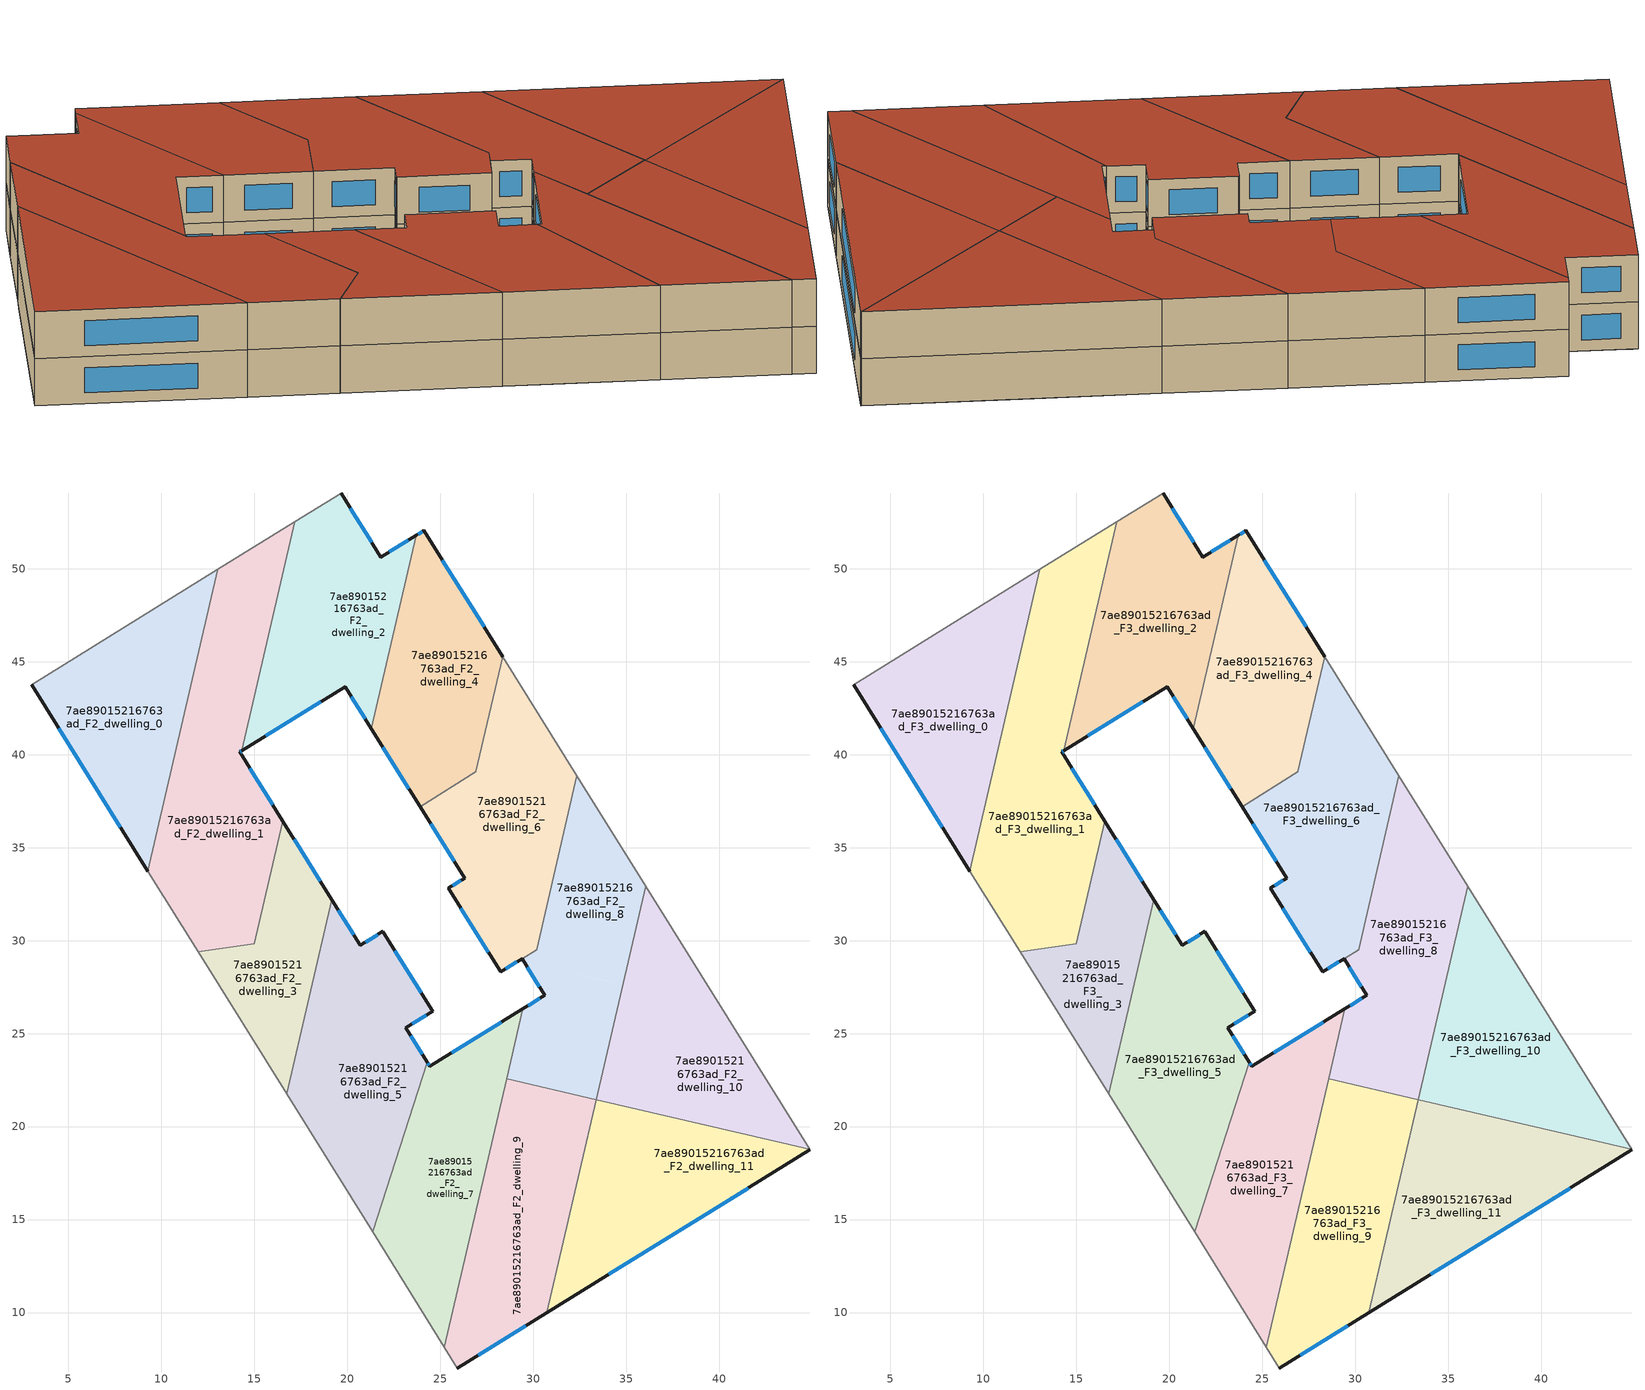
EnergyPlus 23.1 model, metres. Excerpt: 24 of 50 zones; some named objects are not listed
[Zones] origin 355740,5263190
7ae89015216763ad_F2_dwelling_0
 floor to 7ae89015216763ad_F1_dwelling_6 (EU_floor_Construction): 12.31,49.51 8.8,34.5 3.03,43.76 z6
 floor to 7ae89015216763ad_F1_dwelling_7 (EU_floor_Construction): 13.04,49.96 9.27,33.74 8.8,34.5 12.31,49.51 z6
 wall outside (EU_wall_Construction): 3.03,43.76 9.27,33.74 z6:9
 wall adiabatic (EU_wall_Construction): 13.04,49.96 3.03,43.76 z6:9
 wall to 7ae89015216763ad_F2_dwelling_1 (EU_wall_Construction): 9.27,33.74 13.04,49.96 z6:9
 window (EU_Window_Construction): 4.5,41.41 7.81,36.09 z6.7:8.3
7ae89015216763ad_F2_dwelling_1
 floor to 7ae89015216763ad_F1_dwelling_7 (EU_floor_Construction): 16.34,52 13.79,41.12 13.9,40.94 13.68,39.99 13.72,40.01 14.14,40.27 14.22,40.15 16.54,36.43 15.54,32.13 9.38,33.57 9.27,33.74 13.04,49.96 z6
 floor to 7ae89015216763ad_F1_dwelling_0 (EU_floor_Construction): 15.54,32.13 15.01,29.84 11.99,29.39 9.38,33.57 z6
 floor to 7ae89015216763ad_F1_dwelling_8 (EU_floor_Construction): 17.18,52.52 14.32,40.21 14.22,40.15 14.14,40.27 13.72,40.01 13.68,39.99 13.9,40.94 13.79,41.12 16.34,52 z6
 wall outside (EU_wall_Construction): 16.54,36.43 14.22,40.15 14.32,40.21 z6:9
 wall adiabatic (EU_wall_Construction): 9.27,33.74 11.99,29.39 / 17.18,52.53 13.04,49.96 z6:9
 wall to 7ae89015216763ad_F2_dwelling_2 (EU_wall_Construction): 14.32,40.21 17.18,52.53 z6:9
 wall to 7ae89015216763ad_F2_dwelling_3 (EU_wall_Construction): 11.99,29.39 15.01,29.84 16.54,36.43 z6:9
 window (EU_Window_Construction): 14.25,40.16 14.3,40.19 / 15.99,37.3 14.76,39.27 z6.7:8.3
7ae89015216763ad_F2_dwelling_10
 floor to 7ae89015216763ad_F1_dwelling_5 (EU_floor_Construction): 40.13,26.38 44.87,18.77 36.63,20.68 38.08,26.86 z6
 floor to 7ae89015216763ad_F1_dwelling_4 (EU_floor_Construction): 38.08,26.86 36.63,20.68 33.39,21.44 34.82,27.62 z6
 floor adiabatic (EU_floor_Construction): 36.05,32.92 40.13,26.38 34.82,27.62 z6
 wall to 7ae89015216763ad_F2_dwelling_11 (EU_wall_Construction): 33.39,21.44 44.87,18.77 z6:9
 wall adiabatic (EU_wall_Construction): 44.87,18.77 36.05,32.92 z6:9
 wall to 7ae89015216763ad_F2_dwelling_8 (EU_wall_Construction): 36.05,32.92 33.39,21.46 z6:9
 wall to 7ae89015216763ad_F2_dwelling_9 (EU_wall_Construction): 33.39,21.46 33.39,21.44 z6:9
7ae89015216763ad_F2_dwelling_11
 floor to 7ae89015216763ad_F1_dwelling_4 (EU_floor_Construction): 36.63,20.68 34.71,12.45 30.73,9.99 33.39,21.44 z6
 floor to 7ae89015216763ad_F1_dwelling_5 (EU_floor_Construction): 44.87,18.77 44.88,18.75 34.71,12.45 36.63,20.68 z6
 wall outside (EU_wall_Construction): 30.73,9.99 44.88,18.75 z6:9
 wall adiabatic (EU_wall_Construction): 44.88,18.75 44.87,18.77 z6:9
 wall to 7ae89015216763ad_F2_dwelling_9 (EU_wall_Construction): 33.39,21.44 30.73,9.99 z6:9
 window (EU_Window_Construction): 34.05,12.05 41.56,16.69 z6.7:8.3
7ae89015216763ad_F2_dwelling_2
 floor to 7ae89015216763ad_F1_dwelling_9 (EU_floor_Construction): 23.72,51.8 21.3,41.39 19.89,43.65 17.2,41.99 19.93,53.66 21.82,50.62 z6
 floor to 7ae89015216763ad_F1_dwelling_8 (EU_floor_Construction): 19.77,53.91 19.78,53.9 19.82,53.83 19.91,53.69 19.93,53.66 17.2,41.99 14.32,40.21 17.18,52.52 19.67,54.07 z6
 wall outside (EU_wall_Construction): 14.32,40.21 19.89,43.65 21.3,41.39 / 23.72,51.8 21.82,50.62 19.67,54.07 z6:9
 wall to 7ae89015216763ad_F2_dwelling_4 (EU_wall_Construction): 21.3,41.39 23.72,51.8 z6:9
 wall adiabatic (EU_wall_Construction): 19.67,54.07 17.18,52.53 z6:9
 window (EU_Window_Construction): 20.22,43.12 20.97,41.92 / 15.63,41.02 18.58,42.84 / 21.31,51.43 20.18,53.26 / 23.27,51.52 22.26,50.9 z6.7:8.3
7ae89015216763ad_F2_dwelling_3
 floor to 7ae89015216763ad_F1_dwelling_0 (EU_floor_Construction): 18.97,31.33 16.74,21.76 11.99,29.39 15.01,29.84 15.54,32.13 z6
 floor to 7ae89015216763ad_F1_dwelling_7 (EU_floor_Construction): 16.54,36.43 19.17,32.2 18.97,31.33 15.54,32.13 z6
 wall outside (EU_wall_Construction): 19.17,32.2 16.54,36.43 z6:9
 wall to 7ae89015216763ad_F2_dwelling_5 (EU_wall_Construction): 16.74,21.76 19.17,32.2 z6:9
 wall adiabatic (EU_wall_Construction): 11.99,29.39 16.74,21.76 z6:9
 window (EU_Window_Construction): 18.55,33.2 17.15,35.44 z6.7:8.3
7ae89015216763ad_F2_dwelling_4
 floor to 7ae89015216763ad_F1_dwelling_9 (EU_floor_Construction): 24.13,52.05 24.44,51.56 21.85,40.51 21.3,41.39 23.72,51.8 z6
 floor adiabatic (EU_floor_Construction): 24.44,51.56 24.13,52.05 28.36,45.27 26.92,39.07 23.93,37.19 21.3,41.39 21.85,40.51 z6
 wall outside (EU_wall_Construction): 28.36,45.27 24.13,52.05 23.72,51.8 / 21.3,41.39 23.93,37.19 z6:9
 wall to 7ae89015216763ad_F2_dwelling_6 (EU_wall_Construction): 23.93,37.19 26.92,39.07 28.36,45.27 z6:9
 window (EU_Window_Construction): 24.03,52 23.82,51.86 / 27.36,46.86 25.12,50.46 / 21.92,40.4 23.31,38.18 z6.7:8.3
7ae89015216763ad_F2_dwelling_5
 floor to 7ae89015216763ad_F1_dwelling_1 (EU_floor_Construction): 21.92,30.49 24.6,26.2 23.15,25.31 24.3,23.46 21.36,14.34 18.23,19.38 20.66,29.8 20.7,29.74 z6
 floor to 7ae89015216763ad_F1_dwelling_0 (EU_floor_Construction): 19.84,31.13 20.66,29.8 18.23,19.38 16.74,21.76 18.97,31.33 z6
 floor to 7ae89015216763ad_F1_dwelling_7 (EU_floor_Construction): 19.17,32.2 19.84,31.13 18.97,31.33 z6
 wall outside (EU_wall_Construction): 24.3,23.46 23.15,25.31 24.6,26.2 21.95,30.46 21.92,30.49 20.7,29.74 19.17,32.2 z6:9
 wall to 7ae89015216763ad_F2_dwelling_7 (EU_wall_Construction): 21.36,14.34 24.3,23.46 z6:9
 wall adiabatic (EU_wall_Construction): 16.74,21.76 21.36,14.34 z6:9
 window (EU_Window_Construction): 20.34,30.32 19.53,31.63 / 21.64,30.32 20.99,29.92 / 23.98,27.2 22.57,29.46 / 23.49,25.52 24.26,25.99 / 24.03,23.9 23.42,24.88 z6.7:8.3
7ae89015216763ad_F2_dwelling_6
 floor to 7ae89015216763ad_F1_dwelling_11 (EU_floor_Construction): 28.36,45.27 31.97,39.47 29.54,29.11 28.25,28.31 25.46,32.79 25.44,32.82 26.31,33.37 25.77,34.23 26.9,39.06 26.92,39.07 z6
 floor to 7ae89015216763ad_F1_dwelling_10 (EU_floor_Construction): 26.9,39.06 25.77,34.23 23.93,37.19 z6
 floor to 7ae89015216763ad_F1_dwelling_12 (EU_floor_Construction): 31.97,39.47 32.35,38.85 30.18,29.5 29.54,29.11 z6
 wall outside (EU_wall_Construction): 23.93,37.19 26.31,33.37 25.47,32.84 25.44,32.82 25.46,32.79 28.25,28.31 29.4,29.02 z6:9
 wall adiabatic (EU_wall_Construction): 32.35,38.85 28.36,45.27 z6:9
 wall to 7ae89015216763ad_F2_dwelling_8 (EU_wall_Construction): 29.4,29.02 30.18,29.5 32.35,38.85 z6:9
 window (EU_Window_Construction): 26.12,31.74 27.6,29.36 / 26.12,33.24 25.67,32.96 / 24.49,36.29 25.75,34.26 / 28.52,28.48 29.13,28.85 z6.7:8.3
7ae89015216763ad_F2_dwelling_7
 floor to 7ae89015216763ad_F1_dwelling_2 (EU_floor_Construction): 29.45,26.34 25.22,8.15 22.59,12.38 24.94,22.44 24.44,23.24 z6
 floor to 7ae89015216763ad_F1_dwelling_1 (EU_floor_Construction): 24.3,23.46 24.94,22.43 22.59,12.38 21.36,14.34 z6
 wall outside (EU_wall_Construction): 29.45,26.34 24.44,23.24 24.3,23.46 z6:9
 wall adiabatic (EU_wall_Construction): 21.36,14.34 25.22,8.15 z6:9
 wall to 7ae89015216763ad_F2_dwelling_9 (EU_wall_Construction): 25.22,8.15 28.57,22.57 z6:9
 wall to 7ae89015216763ad_F2_dwelling_8 (EU_wall_Construction): 28.57,22.58 29.45,26.34 z6:9
 window (EU_Window_Construction): 24.41,23.29 24.33,23.41 / 28.27,25.61 25.62,23.96 z6.7:8.3
7ae89015216763ad_F2_dwelling_8
 floor outside (EU_floor_Construction): 34.82,27.62 29.49,28.87 29.4,29.02 29.49,28.88 z6
 floor to 7ae89015216763ad_F1_dwelling_12 (EU_floor_Construction): 32.35,38.85 36.05,32.92 34.82,27.62 29.49,28.88 29.54,29.1 30.18,29.5 z6
 floor to 7ae89015216763ad_F1_dwelling_11 (EU_floor_Construction): 29.54,29.1 29.49,28.88 29.4,29.02 z6
 floor to 7ae89015216763ad_F1_dwelling_3 (EU_floor_Construction): 34.07,27.79 32.63,21.63 29.34,22.4 30.4,26.93 30.62,27.07 29.49,28.87 z6
 floor to 7ae89015216763ad_F1_dwelling_2 (EU_floor_Construction): 30.4,26.93 29.34,22.4 28.57,22.57 29.45,26.34 z6
 floor to 7ae89015216763ad_F1_dwelling_4 (EU_floor_Construction): 34.82,27.62 33.39,21.46 32.63,21.63 34.07,27.79 z6
 wall outside (EU_wall_Construction): 29.4,29.02 30.62,27.07 29.45,26.34 z6:9
 wall adiabatic (EU_wall_Construction): 36.05,32.92 32.35,38.85 z6:9
 wall to 7ae89015216763ad_F2_dwelling_9 (EU_wall_Construction): 28.57,22.58 33.39,21.46 z6:9
 window (EU_Window_Construction): 30.34,26.89 29.72,26.51 / 29.69,28.56 30.33,27.52 z6.7:8.3
7ae89015216763ad_F2_dwelling_9
 floor to 7ae89015216763ad_F1_dwelling_3 (EU_floor_Construction): 32.63,21.63 29.76,9.39 25.93,7.02 25.79,7.24 29.34,22.4 z6
 floor to 7ae89015216763ad_F1_dwelling_2 (EU_floor_Construction): 29.34,22.4 25.79,7.24 25.22,8.15 28.57,22.57 z6
 floor to 7ae89015216763ad_F1_dwelling_4 (EU_floor_Construction): 33.39,21.46 30.73,9.99 29.76,9.39 32.63,21.63 z6
 wall outside (EU_wall_Construction): 25.93,7.02 30.73,9.99 z6:9
 wall adiabatic (EU_wall_Construction): 25.22,8.15 25.93,7.02 z6:9
 window (EU_Window_Construction): 27.05,7.72 29.6,9.29 z6.7:8.3
7ae89015216763ad_F3_dwelling_0
 floor to 7ae89015216763ad_F2_dwelling_0 (EU_floor_Construction): 13.04,49.96 9.27,33.74 3.03,43.76 z9
 wall outside (EU_wall_Construction): 3.03,43.76 9.27,33.74 z9:12
 wall adiabatic (EU_wall_Construction): 13.04,49.96 3.03,43.76 z9:12
 wall to 7ae89015216763ad_F3_dwelling_1 (EU_wall_Construction): 9.27,33.74 13.04,49.96 z9:12
 window (EU_Window_Construction): 4.5,41.41 7.81,36.09 z9.7:11.3
 roof outside (EU_roof_Construction): 9.27,33.74 13.04,49.96 3.03,43.76 z12
7ae89015216763ad_F3_dwelling_1
 floor to 7ae89015216763ad_F2_dwelling_1 (EU_floor_Construction): 17.18,52.53 14.32,40.21 14.22,40.15 16.54,36.43 15.01,29.84 11.99,29.39 9.27,33.74 13.04,49.96 z9
 wall outside (EU_wall_Construction): 16.54,36.43 14.22,40.15 14.32,40.21 z9:12
 wall adiabatic (EU_wall_Construction): 9.27,33.74 11.99,29.39 / 17.18,52.53 13.04,49.96 z9:12
 wall to 7ae89015216763ad_F3_dwelling_2 (EU_wall_Construction): 14.32,40.21 17.18,52.53 z9:12
 wall to 7ae89015216763ad_F3_dwelling_3 (EU_wall_Construction): 11.99,29.39 15.01,29.84 16.54,36.43 z9:12
 window (EU_Window_Construction): 14.25,40.16 14.3,40.19 / 15.99,37.3 14.76,39.27 z9.7:11.3
 roof outside (EU_roof_Construction): 15.01,29.84 16.54,36.43 14.22,40.15 14.32,40.21 17.18,52.53 13.04,49.96 9.27,33.74 11.99,29.39 z12
7ae89015216763ad_F3_dwelling_10
 floor to 7ae89015216763ad_F2_dwelling_10 (EU_floor_Construction): 36.05,32.92 44.87,18.77 33.39,21.44 z9
 wall to 7ae89015216763ad_F3_dwelling_11 (EU_wall_Construction): 33.39,21.44 44.87,18.77 z9:12
 wall adiabatic (EU_wall_Construction): 44.87,18.77 36.05,32.92 z9:12
 wall to 7ae89015216763ad_F3_dwelling_8 (EU_wall_Construction): 36.05,32.92 33.39,21.46 z9:12
 wall to 7ae89015216763ad_F3_dwelling_9 (EU_wall_Construction): 33.39,21.46 33.39,21.44 z9:12
 roof outside (EU_roof_Construction): 44.87,18.77 36.05,32.92 33.39,21.44 z12
7ae89015216763ad_F3_dwelling_11
 floor to 7ae89015216763ad_F2_dwelling_11 (EU_floor_Construction): 44.87,18.77 44.88,18.75 30.73,9.99 33.39,21.44 z9
 wall outside (EU_wall_Construction): 30.73,9.99 44.88,18.75 z9:12
 wall adiabatic (EU_wall_Construction): 44.88,18.75 44.87,18.77 z9:12
 wall to 7ae89015216763ad_F3_dwelling_9 (EU_wall_Construction): 33.39,21.44 30.73,9.99 z9:12
 window (EU_Window_Construction): 34.05,12.05 41.56,16.69 z9.7:11.3
 roof outside (EU_roof_Construction): 44.88,18.75 44.87,18.77 33.39,21.44 30.73,9.99 z12
7ae89015216763ad_F3_dwelling_2
 floor to 7ae89015216763ad_F2_dwelling_2 (EU_floor_Construction): 23.72,51.8 21.3,41.39 19.89,43.65 14.32,40.21 17.18,52.53 19.67,54.07 21.82,50.62 z9
 wall outside (EU_wall_Construction): 14.32,40.21 19.89,43.65 21.3,41.39 / 23.72,51.8 21.82,50.62 19.67,54.07 z9:12
 wall to 7ae89015216763ad_F3_dwelling_4 (EU_wall_Construction): 21.3,41.39 23.72,51.8 z9:12
 wall adiabatic (EU_wall_Construction): 19.67,54.07 17.18,52.53 z9:12
 window (EU_Window_Construction): 20.22,43.12 20.97,41.92 / 15.63,41.02 18.58,42.84 / 21.31,51.43 20.18,53.26 / 23.27,51.52 22.26,50.9 z9.7:11.3
 roof outside (EU_roof_Construction): 21.3,41.39 23.72,51.8 21.82,50.62 19.67,54.07 17.18,52.53 14.32,40.21 19.89,43.65 z12
7ae89015216763ad_F3_dwelling_3
 floor to 7ae89015216763ad_F2_dwelling_3 (EU_floor_Construction): 16.54,36.43 19.17,32.2 16.74,21.76 11.99,29.39 15.01,29.84 z9
 wall outside (EU_wall_Construction): 19.17,32.2 16.54,36.43 z9:12
 wall to 7ae89015216763ad_F3_dwelling_5 (EU_wall_Construction): 16.74,21.76 19.17,32.2 z9:12
 wall adiabatic (EU_wall_Construction): 11.99,29.39 16.74,21.76 z9:12
 window (EU_Window_Construction): 18.55,33.2 17.15,35.44 z9.7:11.3
 roof outside (EU_roof_Construction): 16.74,21.76 19.17,32.2 16.54,36.43 15.01,29.84 11.99,29.39 z12
7ae89015216763ad_F3_dwelling_4
 floor to 7ae89015216763ad_F2_dwelling_4 (EU_floor_Construction): 24.13,52.05 28.36,45.27 26.92,39.07 23.93,37.19 21.3,41.39 23.72,51.8 z9
 wall outside (EU_wall_Construction): 28.36,45.27 24.13,52.05 23.72,51.8 / 21.3,41.39 23.93,37.19 z9:12
 wall to 7ae89015216763ad_F3_dwelling_6 (EU_wall_Construction): 23.93,37.19 26.92,39.07 28.36,45.27 z9:12
 window (EU_Window_Construction): 24.03,52 23.82,51.86 / 27.36,46.86 25.12,50.46 / 21.92,40.4 23.31,38.18 z9.7:11.3
 roof outside (EU_roof_Construction): 26.92,39.07 28.36,45.27 24.13,52.05 23.72,51.8 21.3,41.39 23.93,37.19 z12
7ae89015216763ad_F3_dwelling_5
 floor to 7ae89015216763ad_F2_dwelling_5 (EU_floor_Construction): 21.92,30.49 21.95,30.46 24.6,26.2 23.15,25.31 24.3,23.46 21.36,14.34 16.74,21.76 19.17,32.2 20.7,29.74 z9
 wall outside (EU_wall_Construction): 24.3,23.46 23.15,25.31 24.6,26.2 21.95,30.46 21.92,30.49 20.7,29.74 19.17,32.2 z9:12
 wall to 7ae89015216763ad_F3_dwelling_7 (EU_wall_Construction): 21.36,14.34 24.3,23.46 z9:12
 wall adiabatic (EU_wall_Construction): 16.74,21.76 21.36,14.34 z9:12
 window (EU_Window_Construction): 20.34,30.32 19.53,31.63 / 21.64,30.32 20.99,29.92 / 23.98,27.2 22.57,29.46 / 23.49,25.52 24.26,25.99 / 24.03,23.9 23.42,24.88 z9.7:11.3
 roof outside (EU_roof_Construction): 21.36,14.34 24.3,23.46 23.15,25.31 24.6,26.2 21.95,30.46 21.92,30.49 20.7,29.74 19.17,32.2 16.74,21.76 z12
7ae89015216763ad_F3_dwelling_6
 floor to 7ae89015216763ad_F2_dwelling_6 (EU_floor_Construction): 28.36,45.27 32.35,38.85 30.18,29.5 28.25,28.31 25.46,32.79 25.44,32.82 25.47,32.84 26.31,33.37 23.93,37.19 26.92,39.07 z9
 wall outside (EU_wall_Construction): 23.93,37.19 26.31,33.37 25.47,32.84 25.44,32.82 25.46,32.79 28.25,28.31 29.4,29.02 z9:12
 wall adiabatic (EU_wall_Construction): 32.35,38.85 28.36,45.27 z9:12
 wall to 7ae89015216763ad_F3_dwelling_8 (EU_wall_Construction): 29.4,29.02 30.18,29.5 32.35,38.85 z9:12
 window (EU_Window_Construction): 26.12,31.74 27.6,29.36 / 26.12,33.24 25.67,32.96 / 24.49,36.29 25.75,34.26 / 28.52,28.48 29.13,28.85 z9.7:11.3
 roof outside (EU_roof_Construction): 30.18,29.5 32.35,38.85 28.36,45.27 26.92,39.07 23.93,37.19 26.31,33.37 25.47,32.84 25.44,32.82 25.46,32.79 28.25,28.31 z12
7ae89015216763ad_F3_dwelling_7
 floor to 7ae89015216763ad_F2_dwelling_7 (EU_floor_Construction): 29.45,26.34 25.22,8.15 21.36,14.34 24.3,23.46 24.44,23.24 z9
 wall outside (EU_wall_Construction): 29.45,26.34 24.44,23.24 24.3,23.46 z9:12
 wall adiabatic (EU_wall_Construction): 21.36,14.34 25.22,8.15 z9:12
 wall to 7ae89015216763ad_F3_dwelling_9 (EU_wall_Construction): 25.22,8.15 28.57,22.57 z9:12
 wall to 7ae89015216763ad_F3_dwelling_8 (EU_wall_Construction): 28.57,22.58 29.45,26.34 z9:12
 window (EU_Window_Construction): 24.41,23.29 24.33,23.41 / 28.27,25.61 25.62,23.96 z9.7:11.3
 roof outside (EU_roof_Construction): 25.22,8.15 29.45,26.34 24.44,23.24 24.3,23.46 21.36,14.34 z12
7ae89015216763ad_F3_dwelling_8
 floor to 7ae89015216763ad_F2_dwelling_8 (EU_floor_Construction): 32.35,38.85 36.05,32.92 33.39,21.46 28.57,22.58 29.45,26.34 30.62,27.07 29.4,29.02 30.18,29.5 z9
 wall outside (EU_wall_Construction): 29.4,29.02 30.62,27.07 29.45,26.34 z9:12
 wall adiabatic (EU_wall_Construction): 36.05,32.92 32.35,38.85 z9:12
 wall to 7ae89015216763ad_F3_dwelling_9 (EU_wall_Construction): 28.57,22.58 33.39,21.46 z9:12
 window (EU_Window_Construction): 30.34,26.89 29.72,26.51 / 29.69,28.56 30.33,27.52 z9.7:11.3
 roof outside (EU_roof_Construction): 33.39,21.46 36.05,32.92 32.35,38.85 30.18,29.5 29.4,29.02 30.62,27.07 29.45,26.34 28.57,22.58 z12
7ae89015216763ad_F3_dwelling_9
 floor to 7ae89015216763ad_F2_dwelling_9 (EU_floor_Construction): 33.39,21.46 30.73,9.99 25.93,7.02 25.22,8.15 28.57,22.58 z9
 wall outside (EU_wall_Construction): 25.93,7.02 30.73,9.99 z9:12
 wall adiabatic (EU_wall_Construction): 25.22,8.15 25.93,7.02 z9:12
 window (EU_Window_Construction): 27.05,7.72 29.6,9.29 z9.7:11.3
 roof outside (EU_roof_Construction): 30.73,9.99 33.39,21.46 28.57,22.58 25.22,8.15 25.93,7.02 z12
[Building]
EU S2 Campaign: North Axis=0; Terrain=City; Solar Distribution=FullExterior
[Site:Location]
Budapest.Ferenc.Liszt.Intl.AP: Latitude=47.437; Longitude=19.256; Time Zone=1; Elevation=185
[SizingPeriod:WeatherFileDays]
AnnualSizingPeriod: Begin Month=1; Begin Day of Month=1; End Month=12; End Day of Month=31; Day of Week for Start Day=Monday; Use Weather File Daylight Saving Period=No; Use Weather File Rain and Snow Indicators=No
[MATERIAL]
EU_InternalMass_Material: Roughness=MediumRough; Thickness=0.1; Conductivity=1; Density=1800; Specific Heat=900; Thermal Absorptance=0.9; Solar Absorptance=0.7; Visible Absorptance=0.7
[MATERIAL:NOMASS] Roughness=MediumRough; Thermal Absorptance=0.9; Solar Absorptance=0.7; Visible Absorptance=0.7
Name | Thermal Resistance
EU_wall_NoMass | 0.832559
EU_roof_NoMass | 1.39638
EU_floor_NoMass | 0.872794
[WINDOWMATERIAL:SIMPLEGLAZINGSYSTEM]
EU_Window_SimpleGlazing: UFactor=2.79869; Solar Heat Gain Coefficient=0.75; Visible Transmittance=0.75
[CONSTRUCTION]
EU_wall_Construction: EU_wall_NoMass
EU_roof_Construction: EU_roof_NoMass
EU_floor_Construction: EU_floor_NoMass
EU_Window_Construction: EU_Window_SimpleGlazing
EU_InternalMass_Construction: EU_InternalMass_Material
[ZONE] Type=1; Multiplier=1; Ceiling Height=autocalculate; Floor Area=autocalculate; Part of Total Floor Area=Yes
Name | Volume
7ae89015216763ad_F2_dwelling_0; 7ae89015216763ad_F3_dwelling_0 | 208.401
7ae89015216763ad_F2_dwelling_1; 7ae89015216763ad_F3_dwelling_1 | 288.328
7ae89015216763ad_F2_dwelling_10; 7ae89015216763ad_F3_dwelling_10 | 208.382
7ae89015216763ad_F2_dwelling_11; 7ae89015216763ad_F3_dwelling_11 | 208.38
7ae89015216763ad_F2_dwelling_2; 7ae89015216763ad_F3_dwelling_2 | 206.593
7ae89015216763ad_F2_dwelling_3; 7ae89015216763ad_F3_dwelling_3 | 130.174
7ae89015216763ad_F2_dwelling_4; 7ae89015216763ad_F3_dwelling_4 | 185.324
7ae89015216763ad_F2_dwelling_5; 7ae89015216763ad_F3_dwelling_5 | 232.157
7ae89015216763ad_F2_dwelling_6 | 214.799
7ae89015216763ad_F3_dwelling_6 | 214.815
7ae89015216763ad_F2_dwelling_7; 7ae89015216763ad_F3_dwelling_7 | 200.029
7ae89015216763ad_F2_dwelling_8; 7ae89015216763ad_F3_dwelling_8 | 209.618
7ae89015216763ad_F2_dwelling_9; 7ae89015216763ad_F3_dwelling_9 | 208.396
[INTERNALMASS] Construction=EU_InternalMass_Construction
Name | Zone or ZoneList | Surface Area
7ae89015216763ad_F2_dwelling_0_EU_InternalMass | 7ae89015216763ad_F2_dwelling_0 | 69.4671
7ae89015216763ad_F2_dwelling_1_EU_InternalMass | 7ae89015216763ad_F2_dwelling_1 | 96.1092
7ae89015216763ad_F2_dwelling_2_EU_InternalMass | 7ae89015216763ad_F2_dwelling_2 | 68.8646
7ae89015216763ad_F2_dwelling_3_EU_InternalMass | 7ae89015216763ad_F2_dwelling_3 | 43.3927
7ae89015216763ad_F2_dwelling_4_EU_InternalMass | 7ae89015216763ad_F2_dwelling_4 | 61.7758
7ae89015216763ad_F2_dwelling_5_EU_InternalMass | 7ae89015216763ad_F2_dwelling_5 | 77.3863
7ae89015216763ad_F2_dwelling_6_EU_InternalMass | 7ae89015216763ad_F2_dwelling_6 | 71.6059
7ae89015216763ad_F2_dwelling_7_EU_InternalMass | 7ae89015216763ad_F2_dwelling_7 | 66.6775
7ae89015216763ad_F2_dwelling_8_EU_InternalMass | 7ae89015216763ad_F2_dwelling_8 | 69.8713
7ae89015216763ad_F2_dwelling_9_EU_InternalMass | 7ae89015216763ad_F2_dwelling_9 | 69.4641
7ae89015216763ad_F2_dwelling_10_EU_InternalMass | 7ae89015216763ad_F2_dwelling_10 | 69.4614
7ae89015216763ad_F2_dwelling_11_EU_InternalMass | 7ae89015216763ad_F2_dwelling_11 | 69.4582
7ae89015216763ad_F3_dwelling_0_EU_InternalMass | 7ae89015216763ad_F3_dwelling_0 | 69.4671
7ae89015216763ad_F3_dwelling_1_EU_InternalMass | 7ae89015216763ad_F3_dwelling_1 | 96.1092
7ae89015216763ad_F3_dwelling_2_EU_InternalMass | 7ae89015216763ad_F3_dwelling_2 | 68.8646
7ae89015216763ad_F3_dwelling_3_EU_InternalMass | 7ae89015216763ad_F3_dwelling_3 | 43.3927
7ae89015216763ad_F3_dwelling_4_EU_InternalMass | 7ae89015216763ad_F3_dwelling_4 | 61.7758
7ae89015216763ad_F3_dwelling_5_EU_InternalMass | 7ae89015216763ad_F3_dwelling_5 | 77.3863
7ae89015216763ad_F3_dwelling_6_EU_InternalMass | 7ae89015216763ad_F3_dwelling_6 | 71.6059
7ae89015216763ad_F3_dwelling_7_EU_InternalMass | 7ae89015216763ad_F3_dwelling_7 | 66.6775
7ae89015216763ad_F3_dwelling_8_EU_InternalMass | 7ae89015216763ad_F3_dwelling_8 | 69.8713
7ae89015216763ad_F3_dwelling_9_EU_InternalMass | 7ae89015216763ad_F3_dwelling_9 | 69.4641
7ae89015216763ad_F3_dwelling_10_EU_InternalMass | 7ae89015216763ad_F3_dwelling_10 | 69.4614
7ae89015216763ad_F3_dwelling_11_EU_InternalMass | 7ae89015216763ad_F3_dwelling_11 | 69.4582
[OTHEREQUIPMENT] Fuel Type=Electricity; Design Level Calculation Method=Watts/Area; Power per Zone Floor Area=1; Fraction Latent=0; Fraction Radiant=0; Fraction Lost=0; Carbon Dioxide Generation Rate=0; EndUse Subcategory=EU_Step8_InternalGains
Name | Zone or ZoneList or Space or SpaceList | Schedule
EU_Step8_InternalGain_7ae89015216763ad_F2_dwelling_0_f000 | 7ae89015216763ad_F2_dwelling_0 | EU_Step8_GainSchedule_7ae89015216763ad_F2_dwelling_0_f000
EU_Step8_InternalGain_7ae89015216763ad_F2_dwelling_1_f000 | 7ae89015216763ad_F2_dwelling_1 | EU_Step8_GainSchedule_7ae89015216763ad_F2_dwelling_1_f000
EU_Step8_InternalGain_7ae89015216763ad_F2_dwelling_2_f000 | 7ae89015216763ad_F2_dwelling_2 | EU_Step8_GainSchedule_7ae89015216763ad_F2_dwelling_2_f000
EU_Step8_InternalGain_7ae89015216763ad_F2_dwelling_3_f000 | 7ae89015216763ad_F2_dwelling_3 | EU_Step8_GainSchedule_7ae89015216763ad_F2_dwelling_3_f000
EU_Step8_InternalGain_7ae89015216763ad_F2_dwelling_4_f000 | 7ae89015216763ad_F2_dwelling_4 | EU_Step8_GainSchedule_7ae89015216763ad_F2_dwelling_4_f000
EU_Step8_InternalGain_7ae89015216763ad_F2_dwelling_5_f000 | 7ae89015216763ad_F2_dwelling_5 | EU_Step8_GainSchedule_7ae89015216763ad_F2_dwelling_5_f000
EU_Step8_InternalGain_7ae89015216763ad_F2_dwelling_6_f000 | 7ae89015216763ad_F2_dwelling_6 | EU_Step8_GainSchedule_7ae89015216763ad_F2_dwelling_6_f000
EU_Step8_InternalGain_7ae89015216763ad_F2_dwelling_7_f000 | 7ae89015216763ad_F2_dwelling_7 | EU_Step8_GainSchedule_7ae89015216763ad_F2_dwelling_7_f000
EU_Step8_InternalGain_7ae89015216763ad_F2_dwelling_8_f000 | 7ae89015216763ad_F2_dwelling_8 | EU_Step8_GainSchedule_7ae89015216763ad_F2_dwelling_8_f000
EU_Step8_InternalGain_7ae89015216763ad_F2_dwelling_9_f000 | 7ae89015216763ad_F2_dwelling_9 | EU_Step8_GainSchedule_7ae89015216763ad_F2_dwelling_9_f000
EU_Step8_InternalGain_7ae89015216763ad_F2_dwelling_10_f000 | 7ae89015216763ad_F2_dwelling_10 | EU_Step8_GainSchedule_7ae89015216763ad_F2_dwelling_10_f000
EU_Step8_InternalGain_7ae89015216763ad_F2_dwelling_11_f000 | 7ae89015216763ad_F2_dwelling_11 | EU_Step8_GainSchedule_7ae89015216763ad_F2_dwelling_11_f000
EU_Step8_InternalGain_7ae89015216763ad_F3_dwelling_0_f000 | 7ae89015216763ad_F3_dwelling_0 | EU_Step8_GainSchedule_7ae89015216763ad_F3_dwelling_0_f000
EU_Step8_InternalGain_7ae89015216763ad_F3_dwelling_1_f000 | 7ae89015216763ad_F3_dwelling_1 | EU_Step8_GainSchedule_7ae89015216763ad_F3_dwelling_1_f000
EU_Step8_InternalGain_7ae89015216763ad_F3_dwelling_2_f000 | 7ae89015216763ad_F3_dwelling_2 | EU_Step8_GainSchedule_7ae89015216763ad_F3_dwelling_2_f000
EU_Step8_InternalGain_7ae89015216763ad_F3_dwelling_3_f000 | 7ae89015216763ad_F3_dwelling_3 | EU_Step8_GainSchedule_7ae89015216763ad_F3_dwelling_3_f000
EU_Step8_InternalGain_7ae89015216763ad_F3_dwelling_4_f000 | 7ae89015216763ad_F3_dwelling_4 | EU_Step8_GainSchedule_7ae89015216763ad_F3_dwelling_4_f000
EU_Step8_InternalGain_7ae89015216763ad_F3_dwelling_5_f000 | 7ae89015216763ad_F3_dwelling_5 | EU_Step8_GainSchedule_7ae89015216763ad_F3_dwelling_5_f000
EU_Step8_InternalGain_7ae89015216763ad_F3_dwelling_6_f000 | 7ae89015216763ad_F3_dwelling_6 | EU_Step8_GainSchedule_7ae89015216763ad_F3_dwelling_6_f000
EU_Step8_InternalGain_7ae89015216763ad_F3_dwelling_7_f000 | 7ae89015216763ad_F3_dwelling_7 | EU_Step8_GainSchedule_7ae89015216763ad_F3_dwelling_7_f000
EU_Step8_InternalGain_7ae89015216763ad_F3_dwelling_8_f000 | 7ae89015216763ad_F3_dwelling_8 | EU_Step8_GainSchedule_7ae89015216763ad_F3_dwelling_8_f000
EU_Step8_InternalGain_7ae89015216763ad_F3_dwelling_9_f000 | 7ae89015216763ad_F3_dwelling_9 | EU_Step8_GainSchedule_7ae89015216763ad_F3_dwelling_9_f000
EU_Step8_InternalGain_7ae89015216763ad_F3_dwelling_10_f000 | 7ae89015216763ad_F3_dwelling_10 | EU_Step8_GainSchedule_7ae89015216763ad_F3_dwelling_10_f000
EU_Step8_InternalGain_7ae89015216763ad_F3_dwelling_11_f000 | 7ae89015216763ad_F3_dwelling_11 | EU_Step8_GainSchedule_7ae89015216763ad_F3_dwelling_11_f000
[ZONEVENTILATION:DESIGNFLOWRATE] Schedule=EU_AlwaysOn; Design Flow Rate Calculation Method=AirChanges/Hour; Air Changes per Hour=0.475469; Ventilation Type=Natural; Fan Pressure Rise=0; Fan Total Efficiency=1; Constant Term Coefficient=1; Temperature Term Coefficient=0; Velocity Term Coefficient=0; Velocity Squared Term Coefficient=0; Minimum Indoor Temperature=-100; Maximum Indoor Temperature=100; Delta Temperature=-100; Minimum Outdoor Temperature=-100; Maximum Outdoor Temperature=100; Maximum Wind Speed=40
Name | Zone or ZoneList or Space or SpaceList
EU_ConstantAir_7ae89015216763ad_F2_dwelling_0 | 7ae89015216763ad_F2_dwelling_0
EU_ConstantAir_7ae89015216763ad_F2_dwelling_1 | 7ae89015216763ad_F2_dwelling_1
EU_ConstantAir_7ae89015216763ad_F2_dwelling_2 | 7ae89015216763ad_F2_dwelling_2
EU_ConstantAir_7ae89015216763ad_F2_dwelling_3 | 7ae89015216763ad_F2_dwelling_3
EU_ConstantAir_7ae89015216763ad_F2_dwelling_4 | 7ae89015216763ad_F2_dwelling_4
EU_ConstantAir_7ae89015216763ad_F2_dwelling_5 | 7ae89015216763ad_F2_dwelling_5
EU_ConstantAir_7ae89015216763ad_F2_dwelling_6 | 7ae89015216763ad_F2_dwelling_6
EU_ConstantAir_7ae89015216763ad_F2_dwelling_7 | 7ae89015216763ad_F2_dwelling_7
EU_ConstantAir_7ae89015216763ad_F2_dwelling_8 | 7ae89015216763ad_F2_dwelling_8
EU_ConstantAir_7ae89015216763ad_F2_dwelling_9 | 7ae89015216763ad_F2_dwelling_9
EU_ConstantAir_7ae89015216763ad_F2_dwelling_10 | 7ae89015216763ad_F2_dwelling_10
EU_ConstantAir_7ae89015216763ad_F2_dwelling_11 | 7ae89015216763ad_F2_dwelling_11
EU_ConstantAir_7ae89015216763ad_F3_dwelling_0 | 7ae89015216763ad_F3_dwelling_0
EU_ConstantAir_7ae89015216763ad_F3_dwelling_1 | 7ae89015216763ad_F3_dwelling_1
EU_ConstantAir_7ae89015216763ad_F3_dwelling_2 | 7ae89015216763ad_F3_dwelling_2
EU_ConstantAir_7ae89015216763ad_F3_dwelling_3 | 7ae89015216763ad_F3_dwelling_3
EU_ConstantAir_7ae89015216763ad_F3_dwelling_4 | 7ae89015216763ad_F3_dwelling_4
EU_ConstantAir_7ae89015216763ad_F3_dwelling_5 | 7ae89015216763ad_F3_dwelling_5
EU_ConstantAir_7ae89015216763ad_F3_dwelling_6 | 7ae89015216763ad_F3_dwelling_6
EU_ConstantAir_7ae89015216763ad_F3_dwelling_7 | 7ae89015216763ad_F3_dwelling_7
EU_ConstantAir_7ae89015216763ad_F3_dwelling_8 | 7ae89015216763ad_F3_dwelling_8
EU_ConstantAir_7ae89015216763ad_F3_dwelling_9 | 7ae89015216763ad_F3_dwelling_9
EU_ConstantAir_7ae89015216763ad_F3_dwelling_10 | 7ae89015216763ad_F3_dwelling_10
EU_ConstantAir_7ae89015216763ad_F3_dwelling_11 | 7ae89015216763ad_F3_dwelling_11
[HVACTEMPLATE:ZONE:IDEALLOADSAIRSYSTEM] System Availability Schedule=EU_AlwaysOn; Maximum Heating Supply Air Temperature=50; Minimum Cooling Supply Air Temperature=13; Maximum Heating Supply Air Humidity Ratio=0.0156; Minimum Cooling Supply Air Humidity Ratio=0.0077; Heating Limit=NoLimit; Cooling Limit=NoLimit; Heating Availability Schedule=EU_AlwaysOn; Cooling Availability Schedule=EU_CoolingOff; Dehumidification Control Type=ConstantSensibleHeatRatio; Cooling Sensible Heat Ratio=0.7; Dehumidification Setpoint=60; Humidification Control Type=None; Humidification Setpoint=30; Outdoor Air Method=None; Outdoor Air Flow Rate per Person=0.00944; Outdoor Air Flow Rate per Zone Floor Area=0; Outdoor Air Flow Rate per Zone=0; Demand Controlled Ventilation Type=None; Outdoor Air Economizer Type=NoEconomizer; Heat Recovery Type=None; Sensible Heat Recovery Effectiveness=0.7; Latent Heat Recovery Effectiveness=0.65
Name | Template Thermostat
7ae89015216763ad_F2_dwelling_0 | EU_HeatOnly_7ae89015216763ad_F2_dwelling_0
7ae89015216763ad_F2_dwelling_1 | EU_HeatOnly_7ae89015216763ad_F2_dwelling_1
7ae89015216763ad_F2_dwelling_2 | EU_HeatOnly_7ae89015216763ad_F2_dwelling_2
7ae89015216763ad_F2_dwelling_3 | EU_HeatOnly_7ae89015216763ad_F2_dwelling_3
7ae89015216763ad_F2_dwelling_4 | EU_HeatOnly_7ae89015216763ad_F2_dwelling_4
7ae89015216763ad_F2_dwelling_5 | EU_HeatOnly_7ae89015216763ad_F2_dwelling_5
7ae89015216763ad_F2_dwelling_6 | EU_HeatOnly_7ae89015216763ad_F2_dwelling_6
7ae89015216763ad_F2_dwelling_7 | EU_HeatOnly_7ae89015216763ad_F2_dwelling_7
7ae89015216763ad_F2_dwelling_8 | EU_HeatOnly_7ae89015216763ad_F2_dwelling_8
7ae89015216763ad_F2_dwelling_9 | EU_HeatOnly_7ae89015216763ad_F2_dwelling_9
7ae89015216763ad_F2_dwelling_10 | EU_HeatOnly_7ae89015216763ad_F2_dwelling_10
7ae89015216763ad_F2_dwelling_11 | EU_HeatOnly_7ae89015216763ad_F2_dwelling_11
7ae89015216763ad_F3_dwelling_0 | EU_HeatOnly_7ae89015216763ad_F3_dwelling_0
7ae89015216763ad_F3_dwelling_1 | EU_HeatOnly_7ae89015216763ad_F3_dwelling_1
7ae89015216763ad_F3_dwelling_2 | EU_HeatOnly_7ae89015216763ad_F3_dwelling_2
7ae89015216763ad_F3_dwelling_3 | EU_HeatOnly_7ae89015216763ad_F3_dwelling_3
7ae89015216763ad_F3_dwelling_4 | EU_HeatOnly_7ae89015216763ad_F3_dwelling_4
7ae89015216763ad_F3_dwelling_5 | EU_HeatOnly_7ae89015216763ad_F3_dwelling_5
7ae89015216763ad_F3_dwelling_6 | EU_HeatOnly_7ae89015216763ad_F3_dwelling_6
7ae89015216763ad_F3_dwelling_7 | EU_HeatOnly_7ae89015216763ad_F3_dwelling_7
7ae89015216763ad_F3_dwelling_8 | EU_HeatOnly_7ae89015216763ad_F3_dwelling_8
7ae89015216763ad_F3_dwelling_9 | EU_HeatOnly_7ae89015216763ad_F3_dwelling_9
7ae89015216763ad_F3_dwelling_10 | EU_HeatOnly_7ae89015216763ad_F3_dwelling_10
7ae89015216763ad_F3_dwelling_11 | EU_HeatOnly_7ae89015216763ad_F3_dwelling_11
[SIZING:ZONE] Zone Cooling Design Supply Air Temperature Input Method=SupplyAirTemperature; Zone Cooling Design Supply Air Temperature=13; Zone Heating Design Supply Air Temperature Input Method=SupplyAirTemperature; Zone Heating Design Supply Air Temperature=50; Zone Cooling Design Supply Air Humidity Ratio=0.008; Zone Heating Design Supply Air Humidity Ratio=0.008; Cooling Design Air Flow Method=DesignDay; Cooling Design Air Flow Rate=0; Cooling Minimum Air Flow per Zone Floor Area=0.000762; Cooling Minimum Air Flow=0; Cooling Minimum Air Flow Fraction=0.2; Heating Design Air Flow Method=DesignDay; Heating Design Air Flow Rate=0; Heating Maximum Air Flow per Zone Floor Area=0.002032; Heating Maximum Air Flow=0.141576; Heating Maximum Air Flow Fraction=0.3; Account for Dedicated Outdoor Air System=No; Dedicated Outdoor Air System Control Strategy=NeutralSupplyAir; Dedicated Outdoor Air Low Setpoint Temperature for Design=autosize; Dedicated Outdoor Air High Setpoint Temperature for Design=autosize; Zone Load Sizing Method=Sensible Load Only No Latent Load; Zone Latent Cooling Design Supply Air Humidity Ratio Input Method=HumidityRatioDifference; Zone Cooling Design Supply Air Humidity Ratio Difference=0.005; Zone Latent Heating Design Supply Air Humidity Ratio Input Method=HumidityRatioDifference; Zone Humidification Design Supply Air Humidity Ratio Difference=0.005
7ae89015216763ad_F2_dwelling_0; 7ae89015216763ad_F2_dwelling_1; 7ae89015216763ad_F2_dwelling_2; 7ae89015216763ad_F2_dwelling_3; 7ae89015216763ad_F2_dwelling_4; 7ae89015216763ad_F2_dwelling_5; 7ae89015216763ad_F2_dwelling_6; 7ae89015216763ad_F2_dwelling_7; 7ae89015216763ad_F2_dwelling_8; 7ae89015216763ad_F2_dwelling_9; 7ae89015216763ad_F2_dwelling_10; 7ae89015216763ad_F2_dwelling_11; 7ae89015216763ad_F3_dwelling_0; 7ae89015216763ad_F3_dwelling_1; 7ae89015216763ad_F3_dwelling_2; 7ae89015216763ad_F3_dwelling_3; 7ae89015216763ad_F3_dwelling_4; 7ae89015216763ad_F3_dwelling_5; 7ae89015216763ad_F3_dwelling_6; 7ae89015216763ad_F3_dwelling_7; 7ae89015216763ad_F3_dwelling_8; 7ae89015216763ad_F3_dwelling_9; 7ae89015216763ad_F3_dwelling_10; 7ae89015216763ad_F3_dwelling_11
[SCHEDULE:CONSTANT]
Name | Hourly Value
EU_AlwaysOn | 1
EU_CoolingOff | 0
[SCHEDULE:FILE] Column Number=1; Rows to Skip at Top=0; Number of Hours of Data=8760; Column Separator=Comma; Interpolate to Timestep=No; Minutes per Item=60; Adjust Schedule for Daylight Savings=Yes
Name | File
EU_Step8_GainSchedule_7ae89015216763ad_F2_dwelling_0_f000 | ../../schedules/7ae89015216763ad/7ae89015216763ad_F2_dwelling_0_f000_gain.csv
EU_Step8_GainSchedule_7ae89015216763ad_F2_dwelling_1_f000 | ../../schedules/7ae89015216763ad/7ae89015216763ad_F2_dwelling_1_f000_gain.csv
EU_Step8_GainSchedule_7ae89015216763ad_F2_dwelling_2_f000 | ../../schedules/7ae89015216763ad/7ae89015216763ad_F2_dwelling_2_f000_gain.csv
EU_Step8_GainSchedule_7ae89015216763ad_F2_dwelling_3_f000 | ../../schedules/7ae89015216763ad/7ae89015216763ad_F2_dwelling_3_f000_gain.csv
EU_Step8_GainSchedule_7ae89015216763ad_F2_dwelling_4_f000 | ../../schedules/7ae89015216763ad/7ae89015216763ad_F2_dwelling_4_f000_gain.csv
EU_Step8_GainSchedule_7ae89015216763ad_F2_dwelling_5_f000 | ../../schedules/7ae89015216763ad/7ae89015216763ad_F2_dwelling_5_f000_gain.csv
EU_Step8_GainSchedule_7ae89015216763ad_F2_dwelling_6_f000 | ../../schedules/7ae89015216763ad/7ae89015216763ad_F2_dwelling_6_f000_gain.csv
EU_Step8_GainSchedule_7ae89015216763ad_F2_dwelling_7_f000 | ../../schedules/7ae89015216763ad/7ae89015216763ad_F2_dwelling_7_f000_gain.csv
EU_Step8_GainSchedule_7ae89015216763ad_F2_dwelling_8_f000 | ../../schedules/7ae89015216763ad/7ae89015216763ad_F2_dwelling_8_f000_gain.csv
EU_Step8_GainSchedule_7ae89015216763ad_F2_dwelling_9_f000 | ../../schedules/7ae89015216763ad/7ae89015216763ad_F2_dwelling_9_f000_gain.csv
EU_Step8_GainSchedule_7ae89015216763ad_F2_dwelling_10_f000 | ../../schedules/7ae89015216763ad/7ae89015216763ad_F2_dwelling_10_f000_gain.csv
EU_Step8_GainSchedule_7ae89015216763ad_F2_dwelling_11_f000 | ../../schedules/7ae89015216763ad/7ae89015216763ad_F2_dwelling_11_f000_gain.csv
EU_Step8_GainSchedule_7ae89015216763ad_F3_dwelling_0_f000 | ../../schedules/7ae89015216763ad/7ae89015216763ad_F3_dwelling_0_f000_gain.csv
EU_Step8_GainSchedule_7ae89015216763ad_F3_dwelling_1_f000 | ../../schedules/7ae89015216763ad/7ae89015216763ad_F3_dwelling_1_f000_gain.csv
EU_Step8_GainSchedule_7ae89015216763ad_F3_dwelling_2_f000 | ../../schedules/7ae89015216763ad/7ae89015216763ad_F3_dwelling_2_f000_gain.csv
EU_Step8_GainSchedule_7ae89015216763ad_F3_dwelling_3_f000 | ../../schedules/7ae89015216763ad/7ae89015216763ad_F3_dwelling_3_f000_gain.csv
EU_Step8_GainSchedule_7ae89015216763ad_F3_dwelling_4_f000 | ../../schedules/7ae89015216763ad/7ae89015216763ad_F3_dwelling_4_f000_gain.csv
EU_Step8_GainSchedule_7ae89015216763ad_F3_dwelling_5_f000 | ../../schedules/7ae89015216763ad/7ae89015216763ad_F3_dwelling_5_f000_gain.csv
EU_Step8_GainSchedule_7ae89015216763ad_F3_dwelling_6_f000 | ../../schedules/7ae89015216763ad/7ae89015216763ad_F3_dwelling_6_f000_gain.csv
EU_Step8_GainSchedule_7ae89015216763ad_F3_dwelling_7_f000 | ../../schedules/7ae89015216763ad/7ae89015216763ad_F3_dwelling_7_f000_gain.csv
EU_Step8_GainSchedule_7ae89015216763ad_F3_dwelling_8_f000 | ../../schedules/7ae89015216763ad/7ae89015216763ad_F3_dwelling_8_f000_gain.csv
EU_Step8_GainSchedule_7ae89015216763ad_F3_dwelling_9_f000 | ../../schedules/7ae89015216763ad/7ae89015216763ad_F3_dwelling_9_f000_gain.csv
EU_Step8_GainSchedule_7ae89015216763ad_F3_dwelling_10_f000 | ../../schedules/7ae89015216763ad/7ae89015216763ad_F3_dwelling_10_f000_gain.csv
EU_Step8_GainSchedule_7ae89015216763ad_F3_dwelling_11_f000 | ../../schedules/7ae89015216763ad/7ae89015216763ad_F3_dwelling_11_f000_gain.csv
